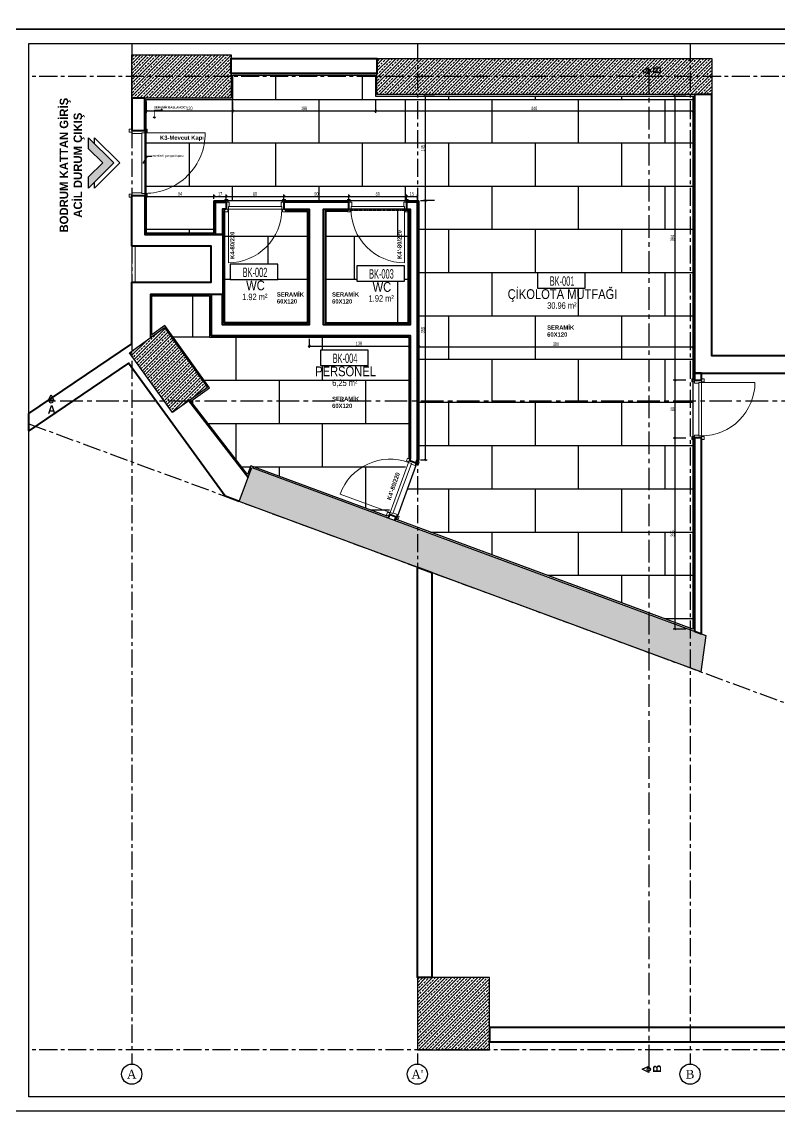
# Model space of a CAD drawing. Header units: millimetres. Extents: x 933584 to 974011, y 4545988 to 4553664.
# Drawn here: x 955912 to 956962, y 4548355 to 4549865 of the extents above; entities that cross this region are included whole.
import ezdxf
from ezdxf.enums import TextEntityAlignment as Align

# ---------------------------------------------------------------- set-up
doc = ezdxf.new("R2010")
doc.units = ezdxf.units.MM
doc.set_wipeout_variables(frame=1)
doc.header["$PDMODE"] = 35
for name, pattern in [('568_AVN_KES_01$0$HIDDEN', [0.375, 0.25, -0.125]), ('CENTER', [2, 1.25, -0.25, 0.25, -0.25]), ('DOT2', [3.175, 0, -3.175]), ('HIDDEN', [9.525, 6.35, -3.175])]:
    doc.linetypes.add(name, pattern=pattern)
doc.layers.get('0').update_dxf_attribs({"color": 255})
doc.layers.get('Defpoints').update_dxf_attribs({"color": 8})
for name, color, linetype in [('0-CSX-CXS_20', 14, 'CENTER'), ('0-DMS-50', 143, 'Continuous'), ('0-EST-MEA', 10, 'Continuous'), ('0-HSL-HTC', 253, 'Continuous'), ('0-HSL-HTC_200', 1, 'Continuous'), ('0-HSL-SLD', 252, 'Continuous'), ('0-LNS-SLN', 6, 'Continuous'), ('0-LNS-SPL', 13, '568_AVN_KES_01$0$HIDDEN'), ('0-LNS-VLF', 11, 'Continuous'), ('0-TXT-PBX', 6, 'Continuous'), ('0-TXT-PTX_50', 8, 'Continuous'), ('0-TXT-XBX_20', 3, 'Continuous'), ('2-SPS-RCN', 2, 'Continuous'), ('7-DCR-FRN', 8, 'Continuous')]:
    doc.layers.add(name, color=color, linetype=linetype)
doc.layers.add('2-SPS-IBW', color=5, linetype='Continuous', lineweight=40)
doc.layers.add('3-OPN-WDR', color=4, linetype='Continuous', lineweight=18)
doc.styles.add('Century Gothic_B_3', font='GOTHICB.TTF', dxfattribs={"height": 4})
doc.styles.add('dim_romans_50', font='swissl.ttf', dxfattribs={"width": 0.6, "height": 5})
doc.styles.add('MAHAL YAZISI', font='ARIALN.TTF', dxfattribs={"width": 0.8})
doc.styles.get("Standard").update_dxf_attribs({"font": 'times.ttf'})
doc.dimstyles.new('ONK_dim 1_50', dxfattribs={"dimscale": 5, "dimtxt": 4, "dimasz": 0.5, "dimexe": 0.5, "dimexo": 0.5, "dimgap": 0.2, "dimtad": 1, "dimdec": 1, "dimrnd": 0.5, "dimzin": 9, "dimtxsty": 'dim_romans_50', "dimblk": 'OBLIQUE', "dimcen": 1, "dimclre": 256, "dimclrt": 256, "dimazin": 2, "dimtfac": 1, "dimtdec": 1, "dimtix": 1, "dimtmove": 2, "dimatfit": 3, "dimldrblk": 'OBLIQUE', "dimfxl": 3, "dimfxlon": 1, "dimarcsym": 0})
pattern_1 = [(45, (935939.6384, 4550274.5564), (-4.490128, 4.490128), []), (45, (935944.1285, 4550274.5564), (-4.490128, 4.490128), [3.175, -1.5875])]
pattern_2 = [(0, (956192.945, 4549448.464), (0, 59.944), []), (90, (956192.945, 4549448.464), (-59.944, 59.944), [59.944, -59.944])]

# ---------------------------------------------------------------- blocks, each defined once
blk = doc.blocks.new('aksno_20')
at = {"layer": '0-TXT-XBX_20'}
blk.add_circle((0, 0), 7, dxfattribs=at)
blk.add_attdef('AKSNO', text='', height=6).set_placement((0, 0), align=Align.MIDDLE_CENTER)
blk = doc.blocks.new('ZVBXCB')
at = {"layer": '0-CSX-CXS_20', "ltscale": 20}
for p, q in [((933780.8, 4549789.6), (932221.5, 4549789.6)), ((933780.8, 4548440.5), (932221.5, 4548440.5))]:
    blk.add_line(p, q, dxfattribs=at)
for points in [[(932363.9, 4549835.4), (932363.9, 4548420.7)], [(932759.9, 4549835.4), (932759.9, 4548420.7)], [(933137.9, 4549835.4), (933137.9, 4548420.7)], [(932221.5, 4549308.2), (933780.8, 4548732.7)]]:
    blk.add_lwpolyline(points, dxfattribs=at)
at = {"layer": '0-TXT-XBX_20'}
ref = blk.add_blockref('aksno_20', (932363.9, 4548406.7), dxfattribs=dict(at, xscale=2, yscale=2, zscale=2))
ref.add_attrib('AKSNO', 'A', dxfattribs={"color": 7, "height": 12}).set_placement((932363.9, 4548406.7), align=Align.MIDDLE_CENTER)
ref = blk.add_blockref('aksno_20', (932759.8, 4548406.7), dxfattribs=dict(at, xscale=2, yscale=2, zscale=2))
ref.add_attrib('AKSNO', "A'", dxfattribs={"color": 7, "height": 12}).set_placement((932759.8, 4548406.7), align=Align.MIDDLE_CENTER)
ref = blk.add_blockref('aksno_20', (933137.9, 4548406.7), dxfattribs=dict(at, xscale=2, yscale=2, zscale=2))
ref.add_attrib('AKSNO', 'B', dxfattribs={"color": 7, "height": 12}).set_placement((933137.9, 4548406.7), align=Align.MIDDLE_CENTER)
blk = doc.blocks.new('kapı_multi2')
at = {"color": 8}
blk.add_lwpolyline([(3, 0), (3, 84, -0.414214), (87, 0, -1)], format="xyb", dxfattribs=at)
for points in [[(2, 3.5), (-2, 3.5), (-2, 0), (2, 0)], [(0, -18), (4, -18), (4, -4), (3, -4), (3, 0), (0, 0)], [(87, -4), (87, 0), (3, 0), (3, -4)], [(90, -18), (86, -18), (86, -4), (87, -4), (87, 0), (90, 0)], [(88, 3.5), (92, 3.5), (92, 0), (88, 0)], [(2, -21.5), (-2, -21.5), (-2, -18), (2, -18)], [(88, -21.5), (92, -21.5), (92, -18), (88, -18)]]:
    blk.add_lwpolyline(points, close=True)
blk = doc.blocks.new('DBXDB')
blk.add_lwpolyline([(939906.2, 4549896.9), (939906.2, 4549851.9)])
at = {"layer": '2-SPS-IBW'}
for points in [[(940246.2, 4549930.9), (940044.2, 4549930.9), (940044.2, 4549951.9), (940246.2, 4549951.9)], [(940322.2, 4549239.5), (940322.2, 4548677.9), (940302.2, 4548677.9), (940302.2, 4549246.9)], [(941153.2, 4548608.9), (941153.2, 4548608.9), (941153.2, 4548608.9), (940402.2, 4548608.9), (940402.2, 4548588.9), (941153.2, 4548588.9), (941153.2, 4548608.9)]]:
    blk.add_lwpolyline(points, close=True, dxfattribs=at)
for points in [[(939906.2, 4549851.9), (939924.2, 4549851.9), (939924.2, 4549896.9), (939906.2, 4549896.9), (939906.2, 4549851.9)], [(940686.2, 4549901.9), (940686.2, 4549515.9), (941173.2, 4549515.9), (941173.2, 4549539.9), (940710.2, 4549539.9), (940710.2, 4549901.9), (940686.2, 4549901.9)], [(939906.2, 4549691.9), (939906.2, 4549761.9), (939924.2, 4549761.9), (939924.2, 4549707.8), (940032.3, 4549707.8), (940032.3, 4549624.8), (939932.3, 4549624.8), (939932.3, 4549564.8)], [(940055.3, 4549338), (940035.6, 4549345.3), (939901.6, 4549529.4), (939763.8, 4549435.6), (939763.8, 4549459.8), (939906.2, 4549556.6), (939906.2, 4549641.9), (940016.2, 4549641.9), (940016.2, 4549691.9), (939906.2, 4549691.9)], [(940067.5, 4549371.1), (940067.5, 4549371.1), (939985.2, 4549477.3)]]:
    blk.add_lwpolyline(points, dxfattribs=at)
at = {"layer": '3-OPN-WDR'}
blk.add_lwpolyline([(939911.2, 4549691.9), (939906.2, 4549691.9), (939906.2, 4549641.9), (939911.2, 4549641.9)], close=True, dxfattribs=at)
at = {"layer": '3-OPN-WDR', "extrusion": (0, 0, -1), "xscale": -1, "zscale": -1, "rotation": 89.99999999999973}
blk.add_blockref('kapı_multi2', (-939924.2, 4549851.9), dxfattribs=at)
blk = doc.blocks.new('kapı_multi1')
at = {"color": 8}
blk.add_lwpolyline([(3, 0), (3, 74, -0.414214), (77, 0, -1)], format="xyb", dxfattribs=at)
for points in [[(2, 3.5), (-2, 3.5), (-2, 0), (2, 0)], [(0, -10), (4, -10), (4, -4), (3, -4), (3, 0), (0, 0)], [(77, -4), (77, 0), (3, 0), (3, -4)], [(80, -10), (76, -10), (76, -4), (77, -4), (77, 0), (80, 0)], [(78, 3.5), (82, 3.5), (82, 0), (78, 0)], [(2, -13.5), (-2, -13.5), (-2, -10), (2, -10)], [(78, -13.5), (82, -13.5), (82, -10), (78, -10)]]:
    blk.add_lwpolyline(points, close=True)
blk = doc.blocks.new('FDSVBDVBDZVB')
at = {"layer": '0-HSL-HTC_200'}
h = blk.add_hatch(dxfattribs=at)
h.set_pattern_fill('ANSI33', color=256)
h.set_pattern_definition(pattern_1)
h.paths.add_polyline_path([(939906.2, 4549956.9), (940044.2, 4549956.9), (940044.2, 4549896.9), (939906.2, 4549896.9)])
h = blk.add_hatch(dxfattribs=at)
h.set_pattern_fill('ANSI33', color=256)
h.set_pattern_definition(pattern_1)
h.paths.add_polyline_path([(940246.2, 4549951.9), (940710.2, 4549951.9), (940710.2, 4549901.9), (940246.2, 4549901.9)])
h = blk.add_hatch(dxfattribs=at)
h.set_pattern_fill('ANSI33', color=256)
h.set_pattern_definition(pattern_1)
h.paths.add_polyline_path([(939951.8, 4549578.9), (940011.2, 4549496), (939962.9, 4549461.3), (939903.1, 4549543.8)])
h = blk.add_hatch(dxfattribs=at)
h.set_pattern_fill('ANSI33', color=256)
h.set_pattern_definition(pattern_1)
h.paths.add_polyline_path([(940055.3, 4549338), (940072.6, 4549384.9), (940702, 4549152.3), (940695.2, 4549101.8)])
h = blk.add_hatch(dxfattribs=at)
h.set_pattern_fill('ANSI33', color=256)
h.set_pattern_definition([(45, (935944.3535, 4550275.225), (-4.490128, 4.490128), []), (45, (935948.8436, 4550275.225), (-4.490128, 4.490128), [3.175, -1.5875])])
h.paths.add_polyline_path([(940402.2, 4548677.9), (940302.2, 4548677.9), (940302.2, 4548577.9), (940402.2, 4548577.9)])
at = {"layer": '2-SPS-RCN'}
for points in [[(939906.2, 4549956.9), (940044.2, 4549956.9), (940044.2, 4549896.9), (939906.2, 4549896.9)], [(940246.2, 4549951.9), (940710.2, 4549951.9), (940710.2, 4549901.9), (940246.2, 4549901.9)], [(939951.8, 4549578.9), (940011.2, 4549496), (939962.9, 4549461.3), (939903.1, 4549543.8)], [(940402.2, 4548677.9), (940302.2, 4548677.9), (940302.2, 4548577.9), (940402.2, 4548577.9)]]:
    blk.add_lwpolyline(points, close=True, dxfattribs=at)
blk.add_lwpolyline([(940055.3, 4549338), (940072.6, 4549384.9), (940702, 4549152.3), (940695.2, 4549101.8), (940055.3, 4549338)], dxfattribs=at)
blk = doc.blocks.new('kapı_multi3')
at = {"color": 8}
blk.add_lwpolyline([(3, 0), (3, 74, -0.414214), (77, 0, -1)], format="xyb", dxfattribs=at)
for points in [[(2, 3.5), (-2, 3.5), (-2, 0), (2, 0)], [(0, -10), (4, -10), (4, -4), (3, -4), (3, 0), (0, 0)], [(77, -4), (77, 0), (3, 0), (3, -4)], [(80, -10), (76, -10), (76, -4), (77, -4), (77, 0), (80, 0)], [(78, 3.5), (82, 3.5), (82, 0), (78, 0)], [(2, -13.5), (-2, -13.5), (-2, -10), (2, -10)], [(77.9, -13.5), (81.9, -13.5), (82, -10), (78, -10)]]:
    blk.add_lwpolyline(points, close=True)
blk = doc.blocks.new('DVSBCXVBXVB')
h = blk.add_hatch(color=256)
h.dxf.hatch_style = 1
h.paths.add_polyline_path([(934200.7, 4550248.4), (934181.2, 4550268), (934161.7, 4550248.4), (934146.4, 4550248.4), (934181.2, 4550283.3), (934216, 4550248.4)])
for points in [[(934154.6, 4550256.7), (934146.4, 4550256.7), (934181.2, 4550291.5), (934216, 4550256.7), (934207.7, 4550256.7)], [(934200.7, 4550248.4), (934181.2, 4550268), (934161.7, 4550248.4), (934146.4, 4550248.4), (934181.2, 4550283.3), (934216, 4550248.4), (934200.7, 4550248.4)]]:
    blk.add_lwpolyline(points)
blk = doc.blocks.new('DVBXB')
at = {"layer": '0-LNS-SLN'}
h = blk.add_hatch(color=256, dxfattribs=at)
h.dxf.hatch_style = 1
h.paths.add_polyline_path([(941202.6, 4552423.8), (941201.1, 4552425.3), (941204.2, 4552425.3), (941202.6, 4552423.8)])
at = {"layer": '0-LNS-SLN', "const_width": 1}
blk.add_lwpolyline([(941202.6, 4552435.1), (941202.6, 4552425.3)], dxfattribs=at)
at = {"layer": '0-LNS-SLN'}
blk.add_lwpolyline([(941202.6, 4552423.8), (941201.1, 4552425.3), (941204.2, 4552425.3), (941202.6, 4552423.8)], dxfattribs=at)
blk = doc.blocks.new('MAHAL_KODU')
at = {"layer": '0-TXT-PTX_50'}
blk.add_attdef('ALAN', text='', height=0.2, dxfattribs=at).set_placement((0, -0.95), align=Align.MIDDLE_CENTER)
at = {"linetype": 'DOT2', "ltscale": 10000}
blk.add_wipeout([(-0.748, 0.049), (0.721, 0.049), (0.722, -0.423), (-0.752, -0.425)], dxfattribs=at)
at = {"layer": '0-TXT-PBX'}
blk.add_lwpolyline([(-0.748, -0.422), (0.721, -0.422), (0.721, 0.049), (-0.748, 0.049)], close=True, dxfattribs=at)
at = {"layer": '0-TXT-PTX_50'}
for tag, p in [('MAHAL_KODU', (0, -0.2)), ('MEKAN_ADI', (0, -0.65))]:
    blk.add_attdef(tag, text='', height=0.3, dxfattribs=at).set_placement(p, align=Align.MIDDLE_CENTER)
blk = doc.blocks.new('_Oblique')
at = {"color": 0, "linetype": 'ByBlock', "lineweight": -2}
blk.add_line((-0.5, -0.5), (0.5, 0.5), dxfattribs=at)
blk = doc.blocks.new('*D1960')
at = {"layer": '0-DMS-50', "lineweight": -2}
for p, q in [((956083.8, 4549755), (956083.8, 4549739.4)), ((956203.8, 4549755), (956203.8, 4549739.4))]:
    blk.add_line(p, q, dxfattribs=at)
at = {"layer": '0-DMS-50', "color": 0, "lineweight": -2}
blk.add_line((956083.8, 4549741.9), (956203.8, 4549741.9), dxfattribs=at)
at = {"layer": 'Defpoints', "color": 0}
for p in [(956083.8, 4549757.5), (956203.8, 4549757.5), (956203.8, 4549741.9)]:
    blk.add_point(p, dxfattribs=at)
at = {"layer": '0-DMS-50', "color": 0, "linetype": 'ByBlock', "lineweight": -2, "xscale": 2.5, "yscale": 2.5, "zscale": 2.5, "rotation": 180}
blk.add_blockref('_Oblique', (956083.8, 4549741.9), dxfattribs=at)
at = {"layer": '0-DMS-50', "color": 0, "linetype": 'ByBlock', "lineweight": -2, "xscale": 2.5, "yscale": 2.5, "zscale": 2.5}
blk.add_blockref('_Oblique', (956203.8, 4549741.9), dxfattribs=at)
at = {"layer": '0-DMS-50', "insert": (956143.8, 4549745.4), "char_height": 5, "attachment_point": 5, "style": 'dim_romans_50'}
blk.add_mtext('120', dxfattribs=at)
blk = doc.blocks.new('*D1961')
at = {"layer": '0-DMS-50', "lineweight": -2}
for p, q in [((956203.8, 4549755), (956203.8, 4549739.4)), ((956401.8, 4549756.9), (956401.8, 4549739.4))]:
    blk.add_line(p, q, dxfattribs=at)
at = {"layer": '0-DMS-50', "color": 0, "lineweight": -2}
blk.add_line((956203.8, 4549741.9), (956401.8, 4549741.9), dxfattribs=at)
at = {"layer": 'Defpoints', "color": 0}
for p in [(956401.8, 4549761.6), (956203.8, 4549757.5), (956401.8, 4549741.9)]:
    blk.add_point(p, dxfattribs=at)
at = {"layer": '0-DMS-50', "color": 0, "linetype": 'ByBlock', "lineweight": -2, "xscale": 2.5, "yscale": 2.5, "zscale": 2.5, "rotation": 180}
blk.add_blockref('_Oblique', (956203.8, 4549741.9), dxfattribs=at)
at = {"layer": '0-DMS-50', "color": 0, "linetype": 'ByBlock', "lineweight": -2, "xscale": 2.5, "yscale": 2.5, "zscale": 2.5}
blk.add_blockref('_Oblique', (956401.8, 4549741.9), dxfattribs=at)
at = {"layer": '0-DMS-50', "insert": (956302.8, 4549745.4), "char_height": 5, "attachment_point": 5, "style": 'dim_romans_50'}
blk.add_mtext('198', dxfattribs=at)
blk = doc.blocks.new('*D1962')
at = {"layer": '0-DMS-50', "lineweight": -2}
for p, q in [((956401.8, 4549756.9), (956401.8, 4549739.4)), ((956841.8, 4549756.9), (956841.8, 4549739.4))]:
    blk.add_line(p, q, dxfattribs=at)
at = {"layer": '0-DMS-50', "color": 0, "lineweight": -2}
blk.add_line((956401.8, 4549741.9), (956841.8, 4549741.9), dxfattribs=at)
at = {"layer": 'Defpoints', "color": 0}
for p in [(956401.8, 4549761.6), (956841.8, 4549762.5), (956841.8, 4549741.9)]:
    blk.add_point(p, dxfattribs=at)
at = {"layer": '0-DMS-50', "color": 0, "linetype": 'ByBlock', "lineweight": -2, "xscale": 2.5, "yscale": 2.5, "zscale": 2.5, "rotation": 180}
blk.add_blockref('_Oblique', (956401.8, 4549741.9), dxfattribs=at)
at = {"layer": '0-DMS-50', "color": 0, "linetype": 'ByBlock', "lineweight": -2, "xscale": 2.5, "yscale": 2.5, "zscale": 2.5}
blk.add_blockref('_Oblique', (956841.8, 4549741.9), dxfattribs=at)
at = {"layer": '0-DMS-50', "insert": (956621.8, 4549745.4), "char_height": 5, "attachment_point": 5, "style": 'dim_romans_50'}
blk.add_mtext('440', dxfattribs=at)
blk = doc.blocks.new('*D1966')
at = {"layer": '0-DMS-50', "lineweight": -2}
for p, q in [((956083.8, 4549620), (956083.8, 4549625.8)), ((956177.9, 4549620), (956177.9, 4549625.8))]:
    blk.add_line(p, q, dxfattribs=at)
at = {"layer": '0-DMS-50', "color": 0, "lineweight": -2}
blk.add_line((956083.8, 4549623.3), (956177.9, 4549623.3), dxfattribs=at)
at = {"layer": 'Defpoints', "color": 0}
for p in [(956177.9, 4549623.3), (956083.8, 4549617.5), (956177.9, 4549617.5)]:
    blk.add_point(p, dxfattribs=at)
at = {"layer": '0-DMS-50', "color": 0, "linetype": 'ByBlock', "lineweight": -2, "xscale": 2.5, "yscale": 2.5, "zscale": 2.5, "rotation": 180}
blk.add_blockref('_Oblique', (956083.8, 4549623.3), dxfattribs=at)
at = {"layer": '0-DMS-50', "color": 0, "linetype": 'ByBlock', "lineweight": -2, "xscale": 2.5, "yscale": 2.5, "zscale": 2.5}
blk.add_blockref('_Oblique', (956177.9, 4549623.3), dxfattribs=at)
at = {"layer": '0-DMS-50', "insert": (956130.9, 4549626.8), "char_height": 5, "attachment_point": 5, "style": 'dim_romans_50'}
blk.add_mtext('94', dxfattribs=at)
blk = doc.blocks.new('*D1967')
at = {"layer": '0-DMS-50', "lineweight": -2}
for p, q in [((956177.9, 4549620), (956177.9, 4549625.8)), ((956194.9, 4549618), (956194.9, 4549625.8))]:
    blk.add_line(p, q, dxfattribs=at)
at = {"layer": '0-DMS-50', "color": 0, "lineweight": -2}
blk.add_line((956177.9, 4549623.3), (956194.9, 4549623.3), dxfattribs=at)
at = {"layer": 'Defpoints', "color": 0}
for p in [(956194.9, 4549623.3), (956177.9, 4549617.5), (956194.9, 4549615.5)]:
    blk.add_point(p, dxfattribs=at)
at = {"layer": '0-DMS-50', "color": 0, "linetype": 'ByBlock', "lineweight": -2, "xscale": 2.5, "yscale": 2.5, "zscale": 2.5, "rotation": 180}
blk.add_blockref('_Oblique', (956177.9, 4549623.3), dxfattribs=at)
at = {"layer": '0-DMS-50', "color": 0, "linetype": 'ByBlock', "lineweight": -2, "xscale": 2.5, "yscale": 2.5, "zscale": 2.5}
blk.add_blockref('_Oblique', (956194.9, 4549623.3), dxfattribs=at)
at = {"layer": '0-DMS-50', "insert": (956186.4, 4549626.8), "char_height": 5, "attachment_point": 5, "style": 'dim_romans_50'}
blk.add_mtext('17', dxfattribs=at)
blk = doc.blocks.new('*D1968')
at = {"layer": '0-DMS-50', "lineweight": -2}
for p, q in [((956194.9, 4549618), (956194.9, 4549625.8)), ((956274.9, 4549618), (956274.9, 4549625.8))]:
    blk.add_line(p, q, dxfattribs=at)
at = {"layer": '0-DMS-50', "color": 0, "lineweight": -2}
blk.add_line((956194.9, 4549623.3), (956274.9, 4549623.3), dxfattribs=at)
at = {"layer": 'Defpoints', "color": 0}
for p in [(956274.9, 4549623.3), (956194.9, 4549615.5), (956274.9, 4549615.5)]:
    blk.add_point(p, dxfattribs=at)
at = {"layer": '0-DMS-50', "color": 0, "linetype": 'ByBlock', "lineweight": -2, "xscale": 2.5, "yscale": 2.5, "zscale": 2.5, "rotation": 180}
blk.add_blockref('_Oblique', (956194.9, 4549623.3), dxfattribs=at)
at = {"layer": '0-DMS-50', "color": 0, "linetype": 'ByBlock', "lineweight": -2, "xscale": 2.5, "yscale": 2.5, "zscale": 2.5}
blk.add_blockref('_Oblique', (956274.9, 4549623.3), dxfattribs=at)
at = {"layer": '0-DMS-50', "insert": (956234.9, 4549626.8), "char_height": 5, "attachment_point": 5, "style": 'dim_romans_50'}
blk.add_mtext('80', dxfattribs=at)
blk = doc.blocks.new('*D1969')
at = {"layer": '0-DMS-50', "lineweight": -2}
for p, q in [((956274.9, 4549618), (956274.9, 4549625.8)), ((956364.9, 4549618), (956364.9, 4549625.8))]:
    blk.add_line(p, q, dxfattribs=at)
at = {"layer": '0-DMS-50', "color": 0, "lineweight": -2}
blk.add_line((956274.9, 4549623.3), (956364.9, 4549623.3), dxfattribs=at)
at = {"layer": 'Defpoints', "color": 0}
for p in [(956364.9, 4549623.3), (956274.9, 4549615.5), (956364.9, 4549615.5)]:
    blk.add_point(p, dxfattribs=at)
at = {"layer": '0-DMS-50', "color": 0, "linetype": 'ByBlock', "lineweight": -2, "xscale": 2.5, "yscale": 2.5, "zscale": 2.5, "rotation": 180}
blk.add_blockref('_Oblique', (956274.9, 4549623.3), dxfattribs=at)
at = {"layer": '0-DMS-50', "color": 0, "linetype": 'ByBlock', "lineweight": -2, "xscale": 2.5, "yscale": 2.5, "zscale": 2.5}
blk.add_blockref('_Oblique', (956364.9, 4549623.3), dxfattribs=at)
at = {"layer": '0-DMS-50', "insert": (956319.9, 4549626.8), "char_height": 5, "attachment_point": 5, "style": 'dim_romans_50'}
blk.add_mtext('90', dxfattribs=at)
blk = doc.blocks.new('*D1970')
at = {"layer": '0-DMS-50', "lineweight": -2}
for p, q in [((956364.9, 4549618), (956364.9, 4549625.8)), ((956444.9, 4549618), (956444.9, 4549625.8))]:
    blk.add_line(p, q, dxfattribs=at)
at = {"layer": '0-DMS-50', "color": 0, "lineweight": -2}
blk.add_line((956364.9, 4549623.3), (956444.9, 4549623.3), dxfattribs=at)
at = {"layer": 'Defpoints', "color": 0}
for p in [(956444.9, 4549623.3), (956364.9, 4549615.5), (956444.9, 4549615.5)]:
    blk.add_point(p, dxfattribs=at)
at = {"layer": '0-DMS-50', "color": 0, "linetype": 'ByBlock', "lineweight": -2, "xscale": 2.5, "yscale": 2.5, "zscale": 2.5, "rotation": 180}
blk.add_blockref('_Oblique', (956364.9, 4549623.3), dxfattribs=at)
at = {"layer": '0-DMS-50', "color": 0, "linetype": 'ByBlock', "lineweight": -2, "xscale": 2.5, "yscale": 2.5, "zscale": 2.5}
blk.add_blockref('_Oblique', (956444.9, 4549623.3), dxfattribs=at)
at = {"layer": '0-DMS-50', "insert": (956404.9, 4549626.8), "char_height": 5, "attachment_point": 5, "style": 'dim_romans_50'}
blk.add_mtext('80', dxfattribs=at)
blk = doc.blocks.new('*D1971')
at = {"layer": '0-DMS-50', "lineweight": -2}
for p, q in [((956444.9, 4549618), (956444.9, 4549625.8)), ((956459.9, 4549618), (956459.9, 4549625.8))]:
    blk.add_line(p, q, dxfattribs=at)
at = {"layer": '0-DMS-50', "color": 0, "lineweight": -2}
blk.add_line((956444.9, 4549623.3), (956459.9, 4549623.3), dxfattribs=at)
at = {"layer": 'Defpoints', "color": 0}
for p in [(956459.9, 4549623.3), (956444.9, 4549615.5), (956459.9, 4549615.5)]:
    blk.add_point(p, dxfattribs=at)
at = {"layer": '0-DMS-50', "color": 0, "linetype": 'ByBlock', "lineweight": -2, "xscale": 2.5, "yscale": 2.5, "zscale": 2.5, "rotation": 180}
blk.add_blockref('_Oblique', (956444.9, 4549623.3), dxfattribs=at)
at = {"layer": '0-DMS-50', "color": 0, "linetype": 'ByBlock', "lineweight": -2, "xscale": 2.5, "yscale": 2.5, "zscale": 2.5}
blk.add_blockref('_Oblique', (956459.9, 4549623.3), dxfattribs=at)
at = {"layer": '0-DMS-50', "insert": (956452.4, 4549626.8), "char_height": 5, "attachment_point": 5, "style": 'dim_romans_50'}
blk.add_mtext('15', dxfattribs=at)
blk = doc.blocks.new('*D1972')
at = {"layer": '0-DMS-50', "lineweight": -2}
for p, q in [((956464.4, 4549617.5), (956473.5, 4549617.5)), ((956464.4, 4549258.3), (956473.5, 4549258.3))]:
    blk.add_line(p, q, dxfattribs=at)
at = {"layer": '0-DMS-50', "color": 0, "lineweight": -2}
blk.add_line((956471, 4549258.3), (956471, 4549617.5), dxfattribs=at)
at = {"layer": 'Defpoints', "color": 0}
for p in [(956461.9, 4549617.5), (956471, 4549617.5), (956461.9, 4549258.3)]:
    blk.add_point(p, dxfattribs=at)
at = {"layer": '0-DMS-50', "color": 0, "linetype": 'ByBlock', "lineweight": -2, "xscale": 2.5, "yscale": 2.5, "zscale": 2.5}
for p, rotation in [((956471, 4549617.5), 90), ((956471, 4549258.3), 270)]:
    blk.add_blockref('_Oblique', p, dxfattribs=dict(at, rotation=rotation))
at = {"layer": '0-DMS-50', "insert": (956467.5, 4549437.9), "char_height": 5, "attachment_point": 5, "rotation": 90, "style": 'dim_romans_50'}
blk.add_mtext('359', dxfattribs=at)
blk = doc.blocks.new('*D1973')
at = {"layer": '0-DMS-50', "lineweight": -2}
for p, q in [((956483.8, 4549762.5), (956468.5, 4549762.5)), ((956483.8, 4549617.5), (956468.5, 4549617.5))]:
    blk.add_line(p, q, dxfattribs=at)
at = {"layer": '0-DMS-50', "color": 0, "lineweight": -2}
blk.add_line((956471, 4549617.5), (956471, 4549762.5), dxfattribs=at)
at = {"layer": 'Defpoints', "color": 0}
for p in [(956471, 4549762.5), (956486.3, 4549762.5), (956486.3, 4549617.5)]:
    blk.add_point(p, dxfattribs=at)
at = {"layer": '0-DMS-50', "color": 0, "linetype": 'ByBlock', "lineweight": -2, "xscale": 2.5, "yscale": 2.5, "zscale": 2.5}
for p, rotation in [((956471, 4549762.5), 90), ((956471, 4549617.5), 270)]:
    blk.add_blockref('_Oblique', p, dxfattribs=dict(at, rotation=rotation))
at = {"layer": '0-DMS-50', "insert": (956467.5, 4549690), "char_height": 5, "attachment_point": 5, "rotation": 90, "style": 'dim_romans_50'}
blk.add_mtext('145', dxfattribs=at)
blk = doc.blocks.new('*D1976')
at = {"layer": '0-DMS-50', "lineweight": -2}
for p, q in [((956309.9, 4549426), (956309.9, 4549413.5)), ((956447.9, 4549426), (956447.9, 4549413.5))]:
    blk.add_line(p, q, dxfattribs=at)
at = {"layer": '0-DMS-50', "color": 0, "lineweight": -2}
blk.add_line((956309.9, 4549416), (956447.9, 4549416), dxfattribs=at)
at = {"layer": 'Defpoints', "color": 0}
for p in [(956309.9, 4549428.5), (956447.9, 4549428.5), (956447.9, 4549416)]:
    blk.add_point(p, dxfattribs=at)
at = {"layer": '0-DMS-50', "color": 0, "linetype": 'ByBlock', "lineweight": -2, "xscale": 2.5, "yscale": 2.5, "zscale": 2.5, "rotation": 180}
blk.add_blockref('_Oblique', (956309.9, 4549416), dxfattribs=at)
at = {"layer": '0-DMS-50', "color": 0, "linetype": 'ByBlock', "lineweight": -2, "xscale": 2.5, "yscale": 2.5, "zscale": 2.5}
blk.add_blockref('_Oblique', (956447.9, 4549416), dxfattribs=at)
at = {"layer": '0-DMS-50', "insert": (956378.9, 4549419.5), "char_height": 5, "attachment_point": 5, "style": 'dim_romans_50'}
blk.add_mtext('138', dxfattribs=at)
blk = doc.blocks.new('*D2092')
at = {"layer": '0-DMS-50', "lineweight": -2}
for p, q in [((956461.9, 4549430), (956461.9, 4549412.5)), ((956841.8, 4549430), (956841.8, 4549412.5))]:
    blk.add_line(p, q, dxfattribs=at)
at = {"layer": '0-DMS-50', "color": 0, "lineweight": -2}
blk.add_line((956461.9, 4549415), (956841.8, 4549415), dxfattribs=at)
at = {"layer": 'Defpoints', "color": 0}
for p in [(956461.9, 4549437.9), (956841.8, 4549437.9), (956841.8, 4549415)]:
    blk.add_point(p, dxfattribs=at)
at = {"layer": '0-DMS-50', "color": 0, "linetype": 'ByBlock', "lineweight": -2, "xscale": 2.5, "yscale": 2.5, "zscale": 2.5, "rotation": 180}
blk.add_blockref('_Oblique', (956461.9, 4549415), dxfattribs=at)
at = {"layer": '0-DMS-50', "color": 0, "linetype": 'ByBlock', "lineweight": -2, "xscale": 2.5, "yscale": 2.5, "zscale": 2.5}
blk.add_blockref('_Oblique', (956841.8, 4549415), dxfattribs=at)
at = {"layer": '0-DMS-50', "insert": (956651.9, 4549418.5), "char_height": 5, "attachment_point": 5, "style": 'dim_romans_50'}
blk.add_mtext('380', dxfattribs=at)
blk = doc.blocks.new('*D2093')
at = {"layer": '0-DMS-50', "lineweight": -2}
for p, q in [((956832, 4549762.5), (956814.5, 4549762.5)), ((956832, 4549368.5), (956814.5, 4549368.5))]:
    blk.add_line(p, q, dxfattribs=at)
at = {"layer": '0-DMS-50', "color": 0, "lineweight": -2}
blk.add_line((956817, 4549762.5), (956817, 4549368.5), dxfattribs=at)
at = {"layer": 'Defpoints', "color": 0}
for p in [(956841.8, 4549762.5), (956817, 4549368.5), (956841.8, 4549368.5)]:
    blk.add_point(p, dxfattribs=at)
at = {"layer": '0-DMS-50', "color": 0, "linetype": 'ByBlock', "lineweight": -2, "xscale": 2.5, "yscale": 2.5, "zscale": 2.5}
for p, rotation in [((956817, 4549762.5), 90), ((956817, 4549368.5), 270)]:
    blk.add_blockref('_Oblique', p, dxfattribs=dict(at, rotation=rotation))
at = {"layer": '0-DMS-50', "insert": (956813.5, 4549565.5), "char_height": 5, "attachment_point": 5, "rotation": 90, "style": 'dim_romans_50'}
blk.add_mtext('394', dxfattribs=at)
blk = doc.blocks.new('*D2094')
at = {"layer": '0-DMS-50', "lineweight": -2}
for p, q in [((956832, 4549368.5), (956814.5, 4549368.5)), ((956832, 4549288.5), (956814.5, 4549288.5))]:
    blk.add_line(p, q, dxfattribs=at)
at = {"layer": '0-DMS-50', "color": 0, "lineweight": -2}
blk.add_line((956817, 4549368.5), (956817, 4549288.5), dxfattribs=at)
at = {"layer": 'Defpoints', "color": 0}
for p in [(956841.8, 4549368.5), (956817, 4549288.5), (956843.8, 4549288.5)]:
    blk.add_point(p, dxfattribs=at)
at = {"layer": '0-DMS-50', "color": 0, "linetype": 'ByBlock', "lineweight": -2, "xscale": 2.5, "yscale": 2.5, "zscale": 2.5}
for p, rotation in [((956817, 4549368.5), 90), ((956817, 4549288.5), 270)]:
    blk.add_blockref('_Oblique', p, dxfattribs=dict(at, rotation=rotation))
at = {"layer": '0-DMS-50', "insert": (956813.5, 4549328.5), "char_height": 5, "attachment_point": 5, "rotation": 90, "style": 'dim_romans_50'}
blk.add_mtext('80', dxfattribs=at)
blk = doc.blocks.new('*D2095')
at = {"layer": '0-DMS-50', "lineweight": -2}
for p, q in [((956832, 4549288.5), (956814.5, 4549288.5)), ((956832, 4549023.7), (956814.5, 4549023.7))]:
    blk.add_line(p, q, dxfattribs=at)
at = {"layer": '0-DMS-50', "color": 0, "lineweight": -2}
blk.add_line((956817, 4549288.5), (956817, 4549023.7), dxfattribs=at)
at = {"layer": 'Defpoints', "color": 0}
for p in [(956843.8, 4549288.5), (956817, 4549023.7), (956841.8, 4549023.7)]:
    blk.add_point(p, dxfattribs=at)
at = {"layer": '0-DMS-50', "color": 0, "linetype": 'ByBlock', "lineweight": -2, "xscale": 2.5, "yscale": 2.5, "zscale": 2.5}
for p, rotation in [((956817, 4549288.5), 90), ((956817, 4549023.7), 270)]:
    blk.add_blockref('_Oblique', p, dxfattribs=dict(at, rotation=rotation))
at = {"layer": '0-DMS-50', "insert": (956813.5, 4549156.1), "char_height": 5, "attachment_point": 5, "rotation": 90, "style": 'dim_romans_50'}
blk.add_mtext('265', dxfattribs=at)
blk = doc.blocks.new('CVBXCBV')
blk.add_lwpolyline([(936052.9, 4551339.5), (936057.3, 4551348.6), (936061.7, 4551339.5), (936052.9, 4551339.5)])
at = {"linetype": 'CENTER', "ltscale": 25}
blk.add_lwpolyline([(937701.1, 4551339.5), (936057.3, 4551339.5)], dxfattribs=at)
blk.add_circle((936057.3, 4551339.5), 2.41)
at = {"linetype": 'CENTER', "ltscale": 10, "insert": (937948.5, 4551333.8), "char_height": 11.393, "width": 1895.969, "attachment_point": 3, "line_spacing_factor": 0.984502, "style": 'Century Gothic_B_3'}
blk.add_mtext('\\pxql;{\\fFranklin Gothic Book|b1|i0|c162|p34;A}', dxfattribs=at)
blk = doc.blocks.new('CXVBXCBXCB')
for points in [[(936604.1, 4552639.8), (936595, 4552635.4), (936604.1, 4552631), (936604.1, 4552639.8)], [(936604.1, 4551247.2), (936595, 4551251.6), (936604.1, 4551256), (936604.1, 4551247.2)]]:
    blk.add_lwpolyline(points)
at = {"linetype": 'CENTER', "ltscale": 25}
blk.add_lwpolyline([(936604.1, 4552635.4), (936604.1, 4551251.6)], dxfattribs=at)
for centre in [(936604.1, 4552635.4), (936604.1, 4551251.6)]:
    blk.add_circle(centre, 2.41)
at = {"linetype": 'CENTER', "ltscale": 10, "char_height": 11.393, "attachment_point": 3, "rotation": 90, "line_spacing_factor": 0.984502, "style": 'Century Gothic_B_3'}
for insert, width in [((936609.8, 4553261.2), 630.339), ((936609.8, 4553142.8), 1895.969)]:
    blk.add_mtext('\\pxql;{\\fFranklin Gothic Book|b1|i0|c162|p34;B}', dxfattribs=dict(at, insert=insert, width=width))

msp = doc.modelspace()

# ---------------------------------------------------------------- hatches: boundary and pattern name
at = {"layer": '0-HSL-SLD'}
h = msp.add_hatch(dxfattribs=at)
h.set_pattern_fill('AR-B816', color=256, scale=0.295)
h.set_pattern_definition([(0, (956143.846, 4549757.55), (0, 59.944), []), (90, (956143.846, 4549757.55), (-59.944, 59.944), [59.944, -59.944])])
h.paths.add_polyline_path([(956083.85, 4549757.55), (956203.85, 4549757.55), (956203.85, 4549791.55), (956401.84, 4549791.55), (956401.84, 4549762.53), (956841.85, 4549762.53), (956841.85, 4549376.53), (956841.85, 4549023.7), (956730.96, 4549064.68), (956430.85, 4549175.59), (956461.94, 4549261.11), (956461.94, 4549617.46), (956177.94, 4549617.46), (956177.94, 4549572.46), (956083.85, 4549572.46)])
h = msp.add_hatch(dxfattribs=at)
h.set_pattern_fill('AR-B816', color=256, scale=0.295)
h.set_pattern_definition(pattern_2)
h.paths.add_polyline_path([(956306.94, 4549605.46), (956192.94, 4549605.46), (956192.94, 4549448.46), (956306.94, 4549448.46)])
h = msp.add_hatch(dxfattribs=at)
h.set_pattern_fill('AR-B816', color=256, scale=0.295, angle=180)
h.set_pattern_definition(pattern_2)
h.paths.add_polyline_path([(956332.94, 4549605.46), (956446.94, 4549605.46), (956446.94, 4549448.46), (956332.94, 4549448.46)])
h = msp.add_hatch(dxfattribs=at)
h.set_pattern_fill('AR-B816', color=256, scale=0.295, angle=180)
h.set_pattern_definition([(180, (956447.945, 4549428.464), (-7e-15, -59.944), []), (270, (956447.945, 4549428.464), (59.944, -59.944), [59.944, -59.944])])
h.paths.add_polyline_path([(956447.65, 4549260), (956418.21, 4549180.26), (956229.1, 4549250.06), (956224.57, 4549237.8), (956145.72, 4549339.57), (956171.64, 4549358.22), (956109.93, 4549444.28), (956091.94, 4549431.36), (956091.94, 4549485.46), (956171.85, 4549485.46), (956171.85, 4549428.46), (956447.94, 4549428.46), (956447.94, 4549260.8)])
at = {"layer": '0-LNS-VLF', "linetype": 'HIDDEN', "ltscale": 0.5}
h = msp.add_hatch(color=256, dxfattribs=at)
h.dxf.hatch_style = 1
edge = h.paths.add_edge_path()
edge.add_arc((956080.38, 4549669.84), 0.467, -180, 180, ccw=False)

# ---------------------------------------------------------------- linework, layer by layer
at = {"color": 0}
for points in [[(955901.5, 4551355.4), (958001.5, 4551355.4), (958001.5, 4549855.4), (955901.5, 4549855.4)], [(955901.5, 4549855.4), (958001.5, 4549855.4), (958001.5, 4548355.4), (955901.5, 4548355.4)], [(955921.5, 4549835.4), (957981.5, 4549835.4), (957981.5, 4548375.4), (955921.5, 4548375.4)]]:
    msp.add_lwpolyline(points, close=True, dxfattribs=at)
at = {"layer": '0-EST-MEA'}
msp.add_lwpolyline([(956329.94, 4549445.46), (956449.94, 4549445.46), (956449.94, 4549605.46), (956329.94, 4549605.46)], close=True, dxfattribs=at)
at = {"layer": '0-LNS-SPL', "linetype": 'ByBlock', "ltscale": 0.5}
for points in [[(956083.85, 4549716.55), (956083.85, 4549757.55), (956203.85, 4549757.55), (956203.85, 4549791.55), (956401.84, 4549791.55), (956401.84, 4549762.53), (956841.85, 4549762.53), (956841.85, 4549370.53)], [(956083.85, 4549622.55), (956083.85, 4549572.46), (956177.94, 4549572.46), (956177.94, 4549617.46), (956192.94, 4549617.46)], [(956276.94, 4549617.21), (956362.94, 4549617.21)], [(956446.94, 4549617.46), (956461.94, 4549617.46), (956461.94, 4549258.3), (956460.78, 4549255.15)], [(956276.94, 4549603.46), (956307.94, 4549603.46), (956307.94, 4549447.46), (956191.94, 4549447.46), (956191.94, 4549603.46), (956192.94, 4549603.46)], [(956276.94, 4549602.46), (956306.94, 4549602.46), (956306.94, 4549448.46), (956192.94, 4549448.46), (956192.94, 4549602.46)], [(956362.94, 4549603.46), (956331.94, 4549603.46), (956331.94, 4549447.46), (956447.94, 4549447.46), (956447.94, 4549603.96), (956446.94, 4549603.96)], [(956362.94, 4549602.46), (956332.94, 4549602.46), (956332.94, 4549448.46), (956446.94, 4549448.46), (956446.94, 4549602.96)], [(956418.56, 4549181.2), (956418.21, 4549180.26), (956229.1, 4549250.06), (956224.57, 4549237.8), (956145.72, 4549339.57), (956171.64, 4549358.22), (956109.93, 4549444.28), (956091.94, 4549431.36), (956091.94, 4549485.46), (956171.85, 4549485.46), (956171.85, 4549428.46), (956447.94, 4549428.46), (956447.94, 4549260.8), (956447.65, 4549260), (956447.65, 4549260)], [(956843.85, 4549286.53), (956841.85, 4549286.53), (956841.85, 4549023.7), (956430.85, 4549175.59), (956431.19, 4549176.53)]]:
    msp.add_lwpolyline(points, dxfattribs=at)
at = {"layer": '0-LNS-SPL'}
msp.add_lwpolyline([(956332.94, 4549448.46), (956446.94, 4549448.46), (956446.94, 4549603.71), (956332.94, 4549603.71)], close=True, dxfattribs=at)
at = {"layer": '0-LNS-VLF', "ltscale": 0.5}
msp.add_lwpolyline([(956080.38, 4549669.84), (956086, 4549679.23), (956091.7, 4549679.23)], dxfattribs=at)
at = {"layer": '0-LNS-VLF', "linetype": 'HIDDEN', "ltscale": 0.5}
msp.add_circle((956080.38, 4549669.84), 0.467, dxfattribs=at)
at = {"layer": '2-SPS-IBW'}
for points in [[(956173.85, 4549487.46), (956173.85, 4549430.46), (956449.94, 4549430.46), (956449.94, 4549260.44), (956448.83, 4549257.43), (956458.21, 4549253.96), (956459.94, 4549258.65), (956459.94, 4549615.46), (956444.94, 4549615.46), (956444.94, 4549605.46), (956449.94, 4549605.46), (956449.94, 4549445.46), (956329.94, 4549445.46), (956329.94, 4549605.46), (956364.94, 4549605.46), (956364.94, 4549615.46), (956274.94, 4549615.46), (956274.94, 4549605.46), (956309.94, 4549605.46), (956309.94, 4549445.46), (956189.94, 4549445.46), (956189.94, 4549487.46)], [(956428.75, 4549174.23), (956430.48, 4549178.92), (956421.1, 4549182.39), (956419.37, 4549177.7)]]:
    msp.add_lwpolyline(points, dxfattribs=at)
for points in [[(956194.94, 4549605.46), (956189.94, 4549605.46), (956189.94, 4549570.46), (956179.94, 4549570.46), (956179.94, 4549615.46), (956194.94, 4549615.46)], [(956843.85, 4549368.53), (956853.85, 4549368.53), (956853.85, 4549378.53), (956843.85, 4549378.53)], [(956853.85, 4549017.14), (956853.85, 4549288.53), (956843.85, 4549288.53), (956843.85, 4549020.83)]]:
    msp.add_lwpolyline(points, close=True, dxfattribs=at)

# ---------------------------------------------------------------- block references
for name, p in [('ZVBXCB', (23700, 0)), ('FDSVBDVBDZVB', (16157.69, -137.36)), ('CXVBXCBXCB', (20176.62, -2838.04)), ('CVBXCBV', (19894.87, -2000.11))]:
    msp.add_blockref(name, p)
at = {"rotation": 270}
msp.add_blockref('DVSBCXVBXVB', (-3594244.28, 5483851), dxfattribs=at)
at = {"layer": '0-DMS-50'}
msp.add_blockref('DVBXB', (14892.69, -2692.09), dxfattribs=at)
at = {"layer": '0-DMS-50', "xscale": -1, "rotation": 89.99999999820741}
msp.add_blockref('DVBXB', (5508530.41, 5490945.63), dxfattribs=at)
at = {"layer": '0-HSL-HTC'}
msp.add_blockref('DBXDB', (16157.69, -137.36), dxfattribs=at)
at = {"layer": '3-OPN-WDR', "extrusion": (0, 0, -1), "zscale": -1, "rotation": 180}
msp.add_blockref('kapı_multi1', (-956194.94, 4549605.46), dxfattribs=at)
at = {"layer": '3-OPN-WDR', "extrusion": (0, 0, -1), "xscale": -1, "zscale": -1}
for name, p, rotation in [('kapı_multi1', (-956444.94, 4549605.46), 180), ('kapı_multi1', (-956853.85, 4549368.53), 89.99999999999991), ('kapı_multi3', (-956421.1, 4549182.39), 290.2818056206158)]:
    msp.add_blockref(name, p, dxfattribs=dict(at, rotation=rotation))

# ---------------------------------------------------------------- texts
at = {"layer": '0-LNS-VLF', "linetype": 'HIDDEN', "ltscale": 0.5, "insert": (956092.64, 4549681.17), "char_height": 2.9364, "width": 95.455, "attachment_point": 1, "line_spacing_factor": 0.984502, "style": 'Century Gothic_B_3'}
msp.add_mtext('\\pxql;{\\fFranklin Gothic Book|b1|i0|c162|p34;menfezli yangın kapısı}', dxfattribs=at)
at = {"layer": '0-TXT-XBX_20', "attachment_point": 1, "line_spacing_factor": 0.984502, "style": 'Century Gothic_B_3'}
for s, insert, char_height, width, rotation in [('\\pxqc;{\\fFranklin Gothic Book|b1|i0|c162|p34;BODRUM KATTAN GİRİŞ\\PACİL DURUM ÇIKIŞ}', (955964.05, 4549437.83), 11.7458, 457.6183, 90), ('\\pxql;{\\fFranklin Gothic Book|b1|i0|c162|p34;K4-80/220}', (956200.45, 4549536.7), 5.8729, 228.8091, 90), ("\\pxql;{\\fFranklin Gothic Book|b1|i0|c162|p34;K4'-80/220}", (956432.13, 4549536.7), 5.8729, 228.8091, 90), ("\\pxql;{\\fFranklin Gothic Book|b1|i0|c162|p34;K4'-80/220}", (956417.36, 4549203.8), 5.8729, 228.8091, 71.11244)]:
    msp.add_mtext(s, dxfattribs=dict(at, insert=insert, char_height=char_height, width=width, rotation=rotation))
at = {"layer": '0-TXT-XBX_20', "color": 0, "attachment_point": 1, "line_spacing_factor": 0.984502, "style": 'Century Gothic_B_3'}
for s, insert, char_height, width in [('\\pxql;{\\fFranklin Gothic Book|b1|i0|c162|p34;SERAMİK BAŞLANGICI}', (956094.78, 4549748.21), 2.9364, 114.4046), ('\\pxql;{\\fFranklin Gothic Book|b1|i0|c162|p34;SERAMİK \\P60X120}', (956639.81, 4549444.53), 5.8729, 228.8091), ('\\pxql;{\\fFranklin Gothic Book|b1|i0|c162|p34;SERAMİK \\P60X120}', (956341.64, 4549345.6), 5.8729, 228.8091)]:
    msp.add_mtext(s, dxfattribs=dict(at, insert=insert, char_height=char_height, width=width))
at = {"layer": '0-TXT-XBX_20', "insert": (956103.13, 4549707.68), "char_height": 5.8729, "width": 228.8091, "attachment_point": 1, "line_spacing_factor": 0.984502, "style": 'Century Gothic_B_3'}
msp.add_mtext('\\pxql;{\\fFranklin Gothic Book|b1|i0|c162|p34;K3-Mevcut Kapı}', dxfattribs=at)

# ---------------------------------------------------------------- dimensions: what is measured, and where the dimension line sits
at = {"layer": '0-DMS-50'}
for base, p1, p2, angle, picture, middle in [((956401.84, 4549741.9), (956203.85, 4549757.55), (956401.84, 4549761.55), 180, '*D1961', (956302.85, 4549745.4)), ((956841.85, 4549741.9), (956401.84, 4549761.55), (956841.85, 4549762.53), 180, '*D1962', (956621.85, 4549745.4)), ((956194.94, 4549623.34), (956177.94, 4549617.46), (956194.94, 4549615.46), 180, '*D1967', (956186.44, 4549626.84)), ((956274.94, 4549623.34), (956194.94, 4549615.46), (956274.94, 4549615.46), 180, '*D1968', (956234.94, 4549626.84)), ((956364.94, 4549623.34), (956274.94, 4549615.46), (956364.94, 4549615.46), 180, '*D1969', (956319.94, 4549626.84)), ((956444.94, 4549623.34), (956364.94, 4549615.46), (956444.94, 4549615.46), 180, '*D1970', (956404.94, 4549626.84)), ((956459.94, 4549623.34), (956444.94, 4549615.46), (956459.94, 4549615.46), 180, '*D1971', (956452.44, 4549626.84)), ((956816.97, 4549288.53), (956841.85, 4549368.53), (956843.85, 4549288.53), 90, '*D2094', (956813.47, 4549328.53)), ((956816.97, 4549023.7), (956843.85, 4549288.53), (956841.85, 4549023.7), 90, '*D2095', (956813.47, 4549156.12))]:
    dim = msp.add_linear_dim(base=base, p1=p1, p2=p2, angle=angle, dimstyle='ONK_dim 1_50', dxfattribs=at)
    dim.commit()
    dim.dimension.update_dxf_attribs({"geometry": picture, "text_midpoint": middle})
for p1, p2, distance, picture, middle in [((956486.3, 4549617.46), (956486.3, 4549762.53), 15.31, '*D1973', (956467.49, 4549690)), ((956841.85, 4549762.53), (956841.85, 4549368.53), -24.88, '*D2093', (956813.47, 4549565.53)), ((956083.85, 4549757.55), (956203.85, 4549757.55), -15.65, '*D1960', (956143.85, 4549745.4)), ((956083.85, 4549617.46), (956177.94, 4549617.46), 5.88, '*D1966', (956130.9, 4549626.84)), ((956461.94, 4549258.3), (956461.94, 4549617.46), -9.05, '*D1972', (956467.49, 4549437.88)), ((956461.94, 4549437.88), (956841.85, 4549437.88), -22.9, '*D2092', (956651.9, 4549418.48))]:
    dim = msp.add_aligned_dim(p1=p1, p2=p2, distance=distance, dimstyle='ONK_dim 1_50', dxfattribs=at)
    dim.commit()
    dim.dimension.update_dxf_attribs({"geometry": picture, "text_midpoint": middle})

# ---------------------------------------------------------------- next in the draw order: block references
ref = msp.add_blockref('MAHAL_KODU', (956234.22, 4549527.2), dxfattribs=dict(xscale=45, yscale=45, zscale=1.2))
ref.add_attrib('MAHAL_KODU', 'BK-002', dxfattribs={"layer": '0-TXT-PTX_50', "height": 12.937, "style": 'MAHAL YAZISI', "width": 0.666667}).set_placement((956234.77, 4549518.08), align=Align.MIDDLE_CENTER)
ref.add_attrib('MEKAN_ADI', 'WC', dxfattribs={"layer": '0-TXT-PTX_50', "height": 13.5, "style": 'MAHAL YAZISI'}).set_placement((956235.44, 4549499.98), align=Align.MIDDLE_CENTER)
ref.add_attrib('ALAN', '1.92 m²', dxfattribs={"layer": '0-TXT-PTX_50', "height": 9, "style": 'MAHAL YAZISI'}).set_placement((956234.51, 4549484.1), align=Align.MIDDLE_CENTER)
ref = msp.add_blockref('MAHAL_KODU', (956409.49, 4549525.08), dxfattribs=dict(xscale=45, yscale=45, zscale=1.2))
ref.add_attrib('MAHAL_KODU', 'BK-003', dxfattribs={"layer": '0-TXT-PTX_50', "height": 12.937, "style": 'MAHAL YAZISI', "width": 0.666667}).set_placement((956410.05, 4549515.96), align=Align.MIDDLE_CENTER)
ref.add_attrib('MEKAN_ADI', 'WC', dxfattribs={"layer": '0-TXT-PTX_50', "height": 13.5, "style": 'MAHAL YAZISI'}).set_placement((956410.72, 4549497.87), align=Align.MIDDLE_CENTER)
ref.add_attrib('ALAN', '1.92 m²', dxfattribs={"layer": '0-TXT-PTX_50', "height": 9, "style": 'MAHAL YAZISI'}).set_placement((956409.79, 4549481.98), align=Align.MIDDLE_CENTER)
ref = msp.add_blockref('MAHAL_KODU', (956359.06, 4549408.13), dxfattribs=dict(xscale=45, yscale=45, zscale=1.2))
ref.add_attrib('MAHAL_KODU', 'BK-004', dxfattribs={"layer": '0-TXT-PTX_50', "height": 12.937, "style": 'MAHAL YAZISI', "width": 0.666667}).set_placement((956359.62, 4549399.01), align=Align.MIDDLE_CENTER)
ref.add_attrib('MEKAN_ADI', 'PERSONEL', dxfattribs={"layer": '0-TXT-PTX_50', "height": 13.5, "style": 'MAHAL YAZISI'}).set_placement((956360.29, 4549380.92), align=Align.MIDDLE_CENTER)
ref.add_attrib('ALAN', '6,25 m²', dxfattribs={"layer": '0-TXT-PTX_50', "height": 9, "style": 'MAHAL YAZISI'}).set_placement((956359.36, 4549365.03), align=Align.MIDDLE_CENTER)
at = {"layer": '7-DCR-FRN'}
ref = msp.add_blockref('MAHAL_KODU', (956659.91, 4549515.17), dxfattribs=dict(at, xscale=45, yscale=45, zscale=1.2))
ref.add_attrib('MAHAL_KODU', 'BK-001', dxfattribs={"layer": '0-TXT-PTX_50', "height": 12.937, "style": 'MAHAL YAZISI', "width": 0.666667}).set_placement((956660.47, 4549506.05), align=Align.MIDDLE_CENTER)
ref.add_attrib('MEKAN_ADI', 'ÇİKOLOTA MUTFAĞI', dxfattribs={"layer": '0-TXT-PTX_50', "height": 13.5, "style": 'MAHAL YAZISI'}).set_placement((956661.13, 4549487.96), align=Align.MIDDLE_CENTER)
ref.add_attrib('ALAN', '30.96 m²', dxfattribs={"layer": '0-TXT-PTX_50', "height": 9, "style": 'MAHAL YAZISI'}).set_placement((956660.2, 4549472.07), align=Align.MIDDLE_CENTER)

# ---------------------------------------------------------------- next in the draw order: linework, layer by layer
at = {"layer": '0-HSL-SLD'}
msp.add_lwpolyline([(956083.85, 4549757.55), (956203.85, 4549757.55), (956203.85, 4549791.55), (956401.84, 4549791.55), (956401.84, 4549762.53), (956841.85, 4549762.53), (956841.85, 4549376.53), (956841.85, 4549023.7), (956730.96, 4549064.68), (956430.85, 4549175.59), (956461.94, 4549261.11), (956461.94, 4549617.46), (956177.94, 4549617.46), (956177.94, 4549572.46), (956083.85, 4549572.46)], close=True, dxfattribs=at)

# ---------------------------------------------------------------- next in the draw order: texts
at = {"layer": '0-TXT-XBX_20', "color": 0, "char_height": 5.8729, "width": 228.8091, "attachment_point": 1, "line_spacing_factor": 0.984502, "style": 'Century Gothic_B_3'}
for insert in [(956265.15, 4549490.42), (956341.64, 4549490.42)]:
    msp.add_mtext('\\pxql;{\\fFranklin Gothic Book|b1|i0|c162|p34;SERAMİK \\P60X120}', dxfattribs=dict(at, insert=insert))

# ---------------------------------------------------------------- next in the draw order: dimensions: what is measured, and where the dimension line sits
at = {"layer": '0-DMS-50'}
dim = msp.add_aligned_dim(p1=(956309.94, 4549428.46), p2=(956447.94, 4549428.46), distance=-12.51, dimstyle='ONK_dim 1_50', dxfattribs=at)
dim.commit()
dim.dimension.update_dxf_attribs({"geometry": '*D1976', "text_midpoint": (956378.94, 4549419.46)})

doc.saveas('drawing.dxf')
